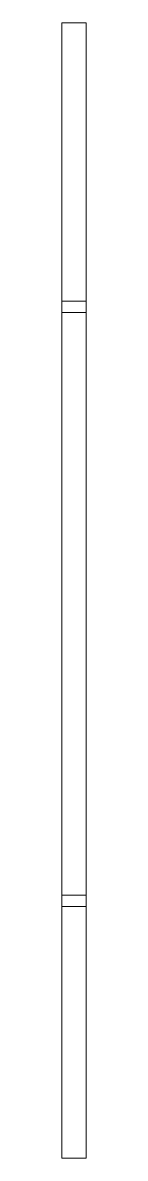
# Model space of a CAD drawing. Header units: inches. Extents: x 399 to 403, y 273 to 448.
import ezdxf

# ---------------------------------------------------------------- set-up
doc = ezdxf.new("R2010")
doc.units = ezdxf.units.IN
doc.header["$MEASUREMENT"] = 0
doc.layers.add('A101-doors', color=250, linetype='Continuous', lineweight=9)

msp = doc.modelspace()

# ---------------------------------------------------------------- linework, layer by layer
at = {"layer": 'A101-doors'}
for p, q in [((399.39, 448.36), (399.39, 273.27)), ((403.14, 448.36), (399.39, 448.36)), ((403.14, 273.27), (403.14, 448.36)), ((399.39, 405.43), (403.14, 405.43)), ((399.39, 403.68), (403.14, 403.68)), ((399.39, 313.85), (403.14, 313.85)), ((399.39, 312.1), (403.14, 312.1)), ((399.39, 273.27), (403.14, 273.27))]:
    msp.add_line(p, q, dxfattribs=at)

doc.saveas('drawing.dxf')
